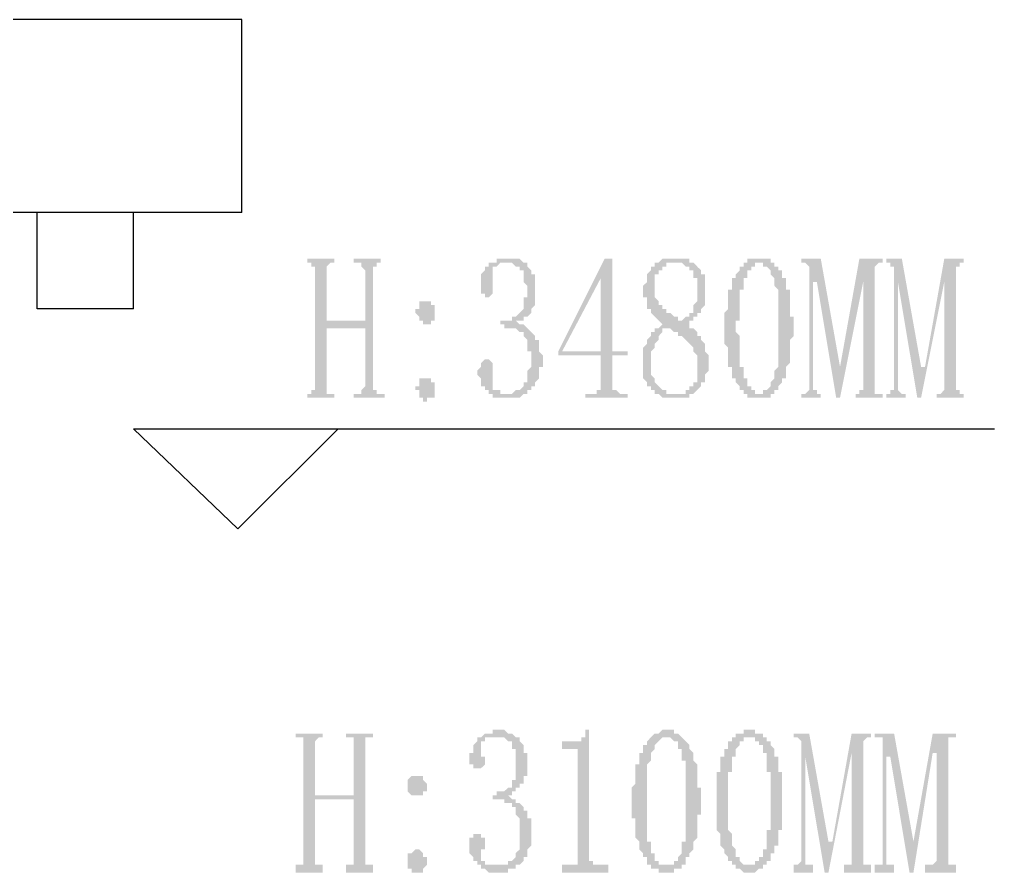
# Model space of a CAD drawing. Header units: inches. Extents: x 11 to 286, y 6 to 196.
# Drawn here: x 120.47 to 131.16, y 115.33 to 124.69 of the extents above; entities that cross this region are included whole.
import ezdxf

# ---------------------------------------------------------------- set-up
doc = ezdxf.new("R2010")
doc.units = ezdxf.units.IN
doc.header["$MEASUREMENT"] = 0
doc.layers.add('PDF_几何图形', color=7, linetype='Continuous')
doc.layers.add('PDF_实体填充', color=7, linetype='Continuous', true_color=0xffffff)

msp = doc.modelspace()

# ---------------------------------------------------------------- hatches: boundary and pattern name
at = {"layer": 'PDF_实体填充', "transparency": 33554559}
for points in [[(124.347, 120.664), (124.347, 120.622), (124.389, 120.622), (124.389, 120.579), (124.432, 120.579), (124.474, 120.579), (124.474, 120.537), (124.135, 120.537), (124.135, 120.579), (124.178, 120.579), (124.22, 120.579), (124.22, 120.622), (124.262, 120.664), (124.262, 121.299), (123.839, 121.299), (123.839, 120.664), (123.839, 120.622), (123.839, 120.579), (123.881, 120.579), (123.924, 120.579), (123.924, 120.537), (123.627, 120.537), (123.627, 120.579), (123.67, 120.579), (123.67, 120.622), (123.712, 120.622), (123.712, 120.664), (123.712, 121.934), (123.712, 121.976), (123.67, 121.976), (123.67, 122.019), (123.627, 122.019), (123.627, 122.061), (123.924, 122.061), (123.924, 122.019), (123.881, 122.019), (123.839, 121.976), (123.839, 121.934), (123.839, 121.384), (124.262, 121.384), (124.262, 121.934), (124.22, 121.976), (124.22, 122.019), (124.178, 122.019), (124.135, 122.019), (124.135, 122.061), (124.432, 122.061), (124.432, 122.019), (124.389, 122.019), (124.389, 121.976), (124.347, 121.976), (124.347, 121.934)], [(126.21, 120.96), (126.21, 120.918), (126.21, 120.876), (126.167, 120.876), (126.167, 120.833), (126.167, 120.791), (126.167, 120.749), (126.125, 120.706), (126.125, 120.664), (126.083, 120.664), (126.083, 120.622), (126.04, 120.622), (126.04, 120.579), (125.998, 120.579), (125.956, 120.537), (125.913, 120.537), (125.871, 120.537), (125.829, 120.537), (125.786, 120.537), (125.744, 120.537), (125.702, 120.537), (125.659, 120.537), (125.659, 120.579), (125.617, 120.579), (125.617, 120.622), (125.575, 120.622), (125.575, 120.664), (125.532, 120.664), (125.532, 120.706), (125.532, 120.749), (125.49, 120.791), (125.49, 120.833), (125.532, 120.876), (125.532, 120.918), (125.575, 120.96), (125.617, 120.96), (125.659, 120.918), (125.659, 120.876), (125.659, 120.833), (125.659, 120.791), (125.659, 120.749), (125.659, 120.706), (125.659, 120.664), (125.659, 120.622), (125.702, 120.622), (125.744, 120.622), (125.744, 120.579), (125.786, 120.579), (125.829, 120.579), (125.871, 120.579), (125.913, 120.622), (125.956, 120.622), (125.998, 120.664), (125.998, 120.706), (126.04, 120.706), (126.04, 120.749), (126.04, 120.791), (126.04, 120.833), (126.083, 120.876), (126.083, 120.918), (126.083, 120.96), (126.083, 121.003), (126.083, 121.045), (126.04, 121.045), (126.04, 121.087), (126.04, 121.13), (126.04, 121.172), (125.998, 121.214), (125.998, 121.257), (125.956, 121.257), (125.913, 121.299), (125.871, 121.299), (125.829, 121.299), (125.786, 121.299), (125.786, 121.341), (125.744, 121.341), (125.744, 121.384), (125.786, 121.384), (125.829, 121.384), (125.871, 121.384), (125.871, 121.426), (125.913, 121.426), (125.956, 121.468), (125.998, 121.511), (125.998, 121.553), (125.998, 121.595), (125.998, 121.638), (126.04, 121.638), (126.04, 121.68), (126.04, 121.722), (126.04, 121.765), (125.998, 121.807), (125.998, 121.849), (125.998, 121.892), (125.998, 121.934), (125.956, 121.934), (125.956, 121.976), (125.913, 121.976), (125.871, 122.019), (125.829, 122.019), (125.786, 122.019), (125.744, 122.019), (125.702, 121.976), (125.659, 121.976), (125.659, 121.934), (125.659, 121.892), (125.659, 121.849), (125.659, 121.807), (125.659, 121.765), (125.659, 121.722), (125.659, 121.68), (125.617, 121.638), (125.575, 121.638), (125.575, 121.68), (125.532, 121.68), (125.532, 121.722), (125.532, 121.765), (125.532, 121.807), (125.532, 121.849), (125.532, 121.892), (125.575, 121.934), (125.575, 121.976), (125.617, 121.976), (125.617, 122.019), (125.659, 122.019), (125.702, 122.019), (125.702, 122.061), (125.744, 122.061), (125.786, 122.061), (125.829, 122.061), (125.871, 122.061), (125.913, 122.061), (125.956, 122.061), (125.998, 122.019), (126.04, 122.019), (126.04, 121.976), (126.083, 121.934), (126.083, 121.892), (126.125, 121.892), (126.125, 121.849), (126.125, 121.807), (126.125, 121.765), (126.125, 121.722), (126.125, 121.68), (126.125, 121.638), (126.125, 121.595), (126.125, 121.553), (126.083, 121.511), (126.083, 121.468), (126.04, 121.426), (125.998, 121.426), (125.998, 121.384), (125.956, 121.384), (125.913, 121.384), (125.956, 121.341), (125.998, 121.341), (126.04, 121.299), (126.083, 121.257), (126.125, 121.214), (126.125, 121.172), (126.167, 121.172), (126.167, 121.13), (126.167, 121.087), (126.167, 121.045), (126.21, 121.003)], [(129.85, 120.664), (129.85, 120.622), (129.85, 120.579), (129.893, 120.579), (129.935, 120.579), (129.935, 120.537), (129.639, 120.537), (129.639, 120.579), (129.681, 120.579), (129.681, 120.622), (129.723, 120.622), (129.723, 120.664), (129.723, 121.807), (129.469, 120.537), (129.427, 120.537), (129.215, 121.807), (129.173, 121.807), (129.173, 120.664), (129.173, 120.622), (129.215, 120.622), (129.215, 120.579), (129.258, 120.579), (129.258, 120.537), (129.046, 120.537), (129.046, 120.579), (129.088, 120.579), (129.131, 120.622), (129.131, 120.664), (129.131, 121.934), (129.131, 121.976), (129.088, 122.019), (129.046, 122.019), (129.046, 122.061), (129.258, 122.061), (129.469, 120.876), (129.681, 122.061), (129.935, 122.061), (129.935, 122.019), (129.893, 122.019), (129.85, 121.976), (129.85, 121.934)], [(130.739, 120.664), (130.739, 120.622), (130.782, 120.622), (130.782, 120.579), (130.824, 120.579), (130.824, 120.537), (130.528, 120.537), (130.528, 120.579), (130.57, 120.579), (130.612, 120.622), (130.612, 120.664), (130.612, 121.807), (130.358, 120.537), (130.316, 120.537), (130.104, 121.807), (130.104, 120.664), (130.104, 120.622), (130.147, 120.579), (130.189, 120.579), (130.189, 120.537), (129.977, 120.537), (129.977, 120.579), (130.02, 120.579), (130.02, 120.622), (130.062, 120.622), (130.062, 120.664), (130.062, 121.934), (130.062, 121.976), (130.02, 121.976), (130.02, 122.019), (129.977, 122.019), (129.977, 122.061), (130.147, 122.061), (130.358, 120.876), (130.401, 120.876), (130.612, 122.061), (130.824, 122.061), (130.824, 122.019), (130.782, 122.019), (130.782, 121.976), (130.739, 121.976), (130.739, 121.934)], [(126.083, 115.753), (126.083, 115.711), (126.083, 115.669), (126.083, 115.626), (126.04, 115.584), (126.04, 115.542), (126.04, 115.499), (125.998, 115.499), (125.998, 115.457), (125.956, 115.415), (125.913, 115.415), (125.913, 115.372), (125.871, 115.372), (125.829, 115.372), (125.829, 115.33), (125.786, 115.33), (125.744, 115.33), (125.702, 115.33), (125.659, 115.33), (125.617, 115.33), (125.575, 115.372), (125.532, 115.372), (125.532, 115.415), (125.49, 115.415), (125.49, 115.457), (125.448, 115.457), (125.448, 115.499), (125.405, 115.542), (125.405, 115.584), (125.405, 115.626), (125.405, 115.669), (125.405, 115.711), (125.448, 115.711), (125.448, 115.753), (125.49, 115.753), (125.532, 115.753), (125.532, 115.711), (125.575, 115.711), (125.575, 115.669), (125.575, 115.626), (125.575, 115.584), (125.532, 115.584), (125.532, 115.542), (125.532, 115.499), (125.532, 115.457), (125.575, 115.457), (125.575, 115.415), (125.617, 115.415), (125.659, 115.415), (125.702, 115.415), (125.744, 115.415), (125.786, 115.415), (125.829, 115.415), (125.829, 115.457), (125.871, 115.457), (125.913, 115.499), (125.913, 115.542), (125.956, 115.584), (125.956, 115.626), (125.956, 115.669), (125.956, 115.711), (125.956, 115.753), (125.956, 115.796), (125.956, 115.838), (125.956, 115.88), (125.956, 115.923), (125.913, 115.965), (125.913, 116.007), (125.913, 116.05), (125.871, 116.05), (125.871, 116.092), (125.829, 116.092), (125.786, 116.092), (125.786, 116.134), (125.744, 116.134), (125.702, 116.134), (125.659, 116.134), (125.659, 116.177), (125.702, 116.177), (125.702, 116.219), (125.744, 116.219), (125.786, 116.219), (125.829, 116.261), (125.871, 116.261), (125.871, 116.304), (125.871, 116.346), (125.913, 116.346), (125.913, 116.388), (125.913, 116.431), (125.913, 116.473), (125.913, 116.515), (125.913, 116.558), (125.913, 116.6), (125.913, 116.642), (125.913, 116.685), (125.871, 116.685), (125.871, 116.727), (125.871, 116.769), (125.829, 116.769), (125.786, 116.812), (125.744, 116.812), (125.702, 116.812), (125.659, 116.812), (125.617, 116.812), (125.575, 116.812), (125.575, 116.769), (125.532, 116.769), (125.532, 116.727), (125.532, 116.685), (125.532, 116.642), (125.532, 116.6), (125.575, 116.6), (125.575, 116.558), (125.575, 116.515), (125.532, 116.473), (125.49, 116.473), (125.448, 116.473), (125.448, 116.515), (125.405, 116.515), (125.405, 116.558), (125.405, 116.6), (125.405, 116.642), (125.448, 116.642), (125.448, 116.685), (125.448, 116.727), (125.49, 116.769), (125.49, 116.812), (125.532, 116.812), (125.575, 116.854), (125.617, 116.854), (125.659, 116.854), (125.659, 116.896), (125.702, 116.896), (125.744, 116.896), (125.786, 116.896), (125.829, 116.854), (125.871, 116.854), (125.913, 116.812), (125.956, 116.812), (125.956, 116.769), (125.998, 116.727), (125.998, 116.685), (125.998, 116.642), (126.04, 116.642), (126.04, 116.6), (126.04, 116.558), (126.04, 116.515), (126.04, 116.473), (126.04, 116.431), (126.04, 116.388), (125.998, 116.388), (125.998, 116.346), (125.998, 116.304), (125.956, 116.304), (125.956, 116.261), (125.913, 116.261), (125.913, 116.219), (125.871, 116.219), (125.871, 116.177), (125.829, 116.177), (125.871, 116.134), (125.913, 116.134), (125.913, 116.092), (125.956, 116.092), (125.998, 116.05), (125.998, 116.007), (126.04, 116.007), (126.04, 115.965), (126.04, 115.923), (126.083, 115.923), (126.083, 115.88), (126.083, 115.838), (126.083, 115.796)], [(126.718, 116.896), (126.718, 115.542), (126.718, 115.499), (126.718, 115.457), (126.76, 115.457), (126.76, 115.415), (126.802, 115.415), (126.845, 115.415), (126.929, 115.415), (126.929, 115.33), (126.421, 115.33), (126.421, 115.415), (126.464, 115.415), (126.506, 115.415), (126.548, 115.415), (126.591, 115.415), (126.591, 115.457), (126.591, 115.499), (126.591, 115.542), (126.591, 116.6), (126.591, 116.642), (126.591, 116.685), (126.548, 116.685), (126.421, 116.685), (126.421, 116.769), (126.464, 116.769), (126.506, 116.769), (126.548, 116.769), (126.591, 116.769), (126.633, 116.769), (126.633, 116.812), (126.675, 116.812), (126.675, 116.854), (126.675, 116.896)], [(124.262, 115.457), (124.262, 115.415), (124.305, 115.415), (124.347, 115.415), (124.347, 115.33), (124.051, 115.33), (124.051, 115.415), (124.093, 115.415), (124.135, 115.415), (124.135, 115.457), (124.135, 116.134), (123.712, 116.134), (123.712, 115.457), (123.712, 115.415), (123.754, 115.415), (123.797, 115.415), (123.797, 115.33), (123.5, 115.33), (123.5, 115.415), (123.543, 115.415), (123.585, 115.415), (123.585, 115.457), (123.585, 116.727), (123.585, 116.769), (123.585, 116.812), (123.543, 116.812), (123.5, 116.812), (123.5, 116.854), (123.797, 116.854), (123.797, 116.812), (123.754, 116.812), (123.712, 116.769), (123.712, 116.727), (123.712, 116.177), (124.135, 116.177), (124.135, 116.727), (124.135, 116.769), (124.135, 116.812), (124.093, 116.812), (124.051, 116.812), (124.051, 116.854), (124.347, 116.854), (124.347, 116.812), (124.305, 116.812), (124.262, 116.812), (124.262, 116.769), (124.262, 116.727)], [(129.723, 115.457), (129.723, 115.415), (129.766, 115.415), (129.808, 115.415), (129.808, 115.33), (129.512, 115.33), (129.512, 115.415), (129.554, 115.415), (129.596, 115.415), (129.596, 115.457), (129.596, 116.642), (129.342, 115.33), (129.3, 115.33), (129.088, 116.6), (129.088, 115.457), (129.088, 115.415), (129.131, 115.415), (129.173, 115.415), (129.173, 115.33), (128.961, 115.33), (128.961, 115.415), (129.004, 115.415), (129.046, 115.457), (129.046, 116.727), (129.046, 116.769), (129.004, 116.812), (128.961, 116.812), (128.961, 116.854), (129.131, 116.854), (129.342, 115.669), (129.385, 115.669), (129.596, 116.854), (129.808, 116.854), (129.808, 116.812), (129.766, 116.812), (129.723, 116.769), (129.723, 116.727)], [(130.655, 115.457), (130.655, 115.415), (130.697, 115.415), (130.739, 115.415), (130.739, 115.33), (130.401, 115.33), (130.401, 115.415), (130.443, 115.415), (130.485, 115.415), (130.528, 115.457), (130.528, 116.642), (130.485, 116.642), (130.274, 115.33), (130.231, 115.33), (130.02, 116.6), (129.977, 116.6), (129.977, 115.457), (129.977, 115.415), (130.02, 115.415), (130.062, 115.415), (130.062, 115.33), (129.85, 115.33), (129.85, 115.415), (129.893, 115.415), (129.935, 115.415), (129.935, 115.457), (129.935, 116.727), (129.935, 116.769), (129.935, 116.812), (129.893, 116.812), (129.85, 116.812), (129.85, 116.854), (130.062, 116.854), (130.274, 115.669), (130.485, 116.854), (130.739, 116.854), (130.739, 116.812), (130.697, 116.812), (130.655, 116.812), (130.655, 116.769), (130.655, 116.727)]]:
    msp.add_hatch(color=7, dxfattribs=at).paths.add_polyline_path(points, flags=0)
h = msp.add_hatch(color=7, dxfattribs=at)
h.paths.add_polyline_path([(126.972, 120.706), (126.972, 120.664), (126.972, 120.664), (126.972, 120.622), (126.972, 120.622), (126.972, 120.622), (127.014, 120.622), (127.014, 120.622), (127.056, 120.579), (127.056, 120.579), (127.056, 120.579), (127.141, 120.579), (127.141, 120.537), (126.675, 120.537), (126.675, 120.579), (126.76, 120.579), (126.76, 120.579), (126.802, 120.579), (126.802, 120.622), (126.802, 120.622), (126.845, 120.622), (126.845, 120.622), (126.845, 120.664), (126.845, 120.664), (126.845, 120.706), (126.845, 120.706), (126.845, 121.003), (126.379, 121.003), (126.379, 121.045), (126.887, 122.061), (126.972, 122.061), (126.972, 121.045), (127.141, 121.045), (127.141, 121.003), (126.972, 121.003), (126.972, 120.706)], flags=0)
h.paths.add_polyline_path([(126.845, 121.849), (126.421, 121.045), (126.845, 121.045), (126.845, 121.849), (126.845, 121.849), (126.845, 121.849)], flags=0)
h = msp.add_hatch(color=7, dxfattribs=at)
h.paths.add_polyline_path([(127.395, 120.918), (127.395, 120.876), (127.395, 120.876), (127.395, 120.833), (127.395, 120.833), (127.395, 120.791), (127.395, 120.791), (127.437, 120.749), (127.437, 120.749), (127.437, 120.706), (127.437, 120.706), (127.48, 120.664), (127.48, 120.664), (127.48, 120.664), (127.48, 120.664), (127.522, 120.622), (127.522, 120.622), (127.564, 120.622), (127.564, 120.622), (127.564, 120.579), (127.607, 120.579), (127.607, 120.579), (127.649, 120.579), (127.649, 120.579), (127.649, 120.579), (127.691, 120.579), (127.691, 120.579), (127.734, 120.579), (127.734, 120.579), (127.776, 120.579), (127.776, 120.622), (127.776, 120.622), (127.818, 120.622), (127.818, 120.622), (127.818, 120.664), (127.861, 120.664), (127.861, 120.664), (127.861, 120.664), (127.861, 120.706), (127.861, 120.706), (127.903, 120.706), (127.903, 120.749), (127.903, 120.749), (127.903, 120.791), (127.903, 120.791), (127.903, 120.833), (127.903, 120.876), (127.903, 120.876), (127.903, 120.876), (127.903, 120.918), (127.903, 120.918), (127.903, 120.96), (127.903, 120.96), (127.903, 121.003), (127.903, 121.003), (127.861, 121.045), (127.861, 121.045), (127.861, 121.087), (127.861, 121.087), (127.818, 121.13), (127.818, 121.13), (127.818, 121.13), (127.818, 121.13), (127.776, 121.172), (127.776, 121.172), (127.776, 121.172), (127.776, 121.172), (127.734, 121.214), (127.734, 121.214), (127.691, 121.214), (127.691, 121.257), (127.691, 121.257), (127.649, 121.257), (127.649, 121.257), (127.607, 121.299), (127.607, 121.299), (127.564, 121.299), (127.564, 121.299), (127.564, 121.299), (127.522, 121.299), (127.522, 121.257), (127.522, 121.257), (127.522, 121.257), (127.48, 121.214), (127.48, 121.214), (127.48, 121.172), (127.48, 121.172), (127.437, 121.13), (127.437, 121.13), (127.437, 121.13), (127.437, 121.087), (127.437, 121.087), (127.395, 121.045), (127.395, 121.045), (127.395, 121.003), (127.395, 121.003), (127.395, 120.96), (127.395, 120.96), (127.395, 120.918), (127.395, 120.918), (127.395, 120.918)], flags=0)
h.paths.add_polyline_path([(128.03, 120.918), (128.03, 120.918), (128.03, 120.876), (128.03, 120.833), (128.03, 120.833), (127.988, 120.791), (127.988, 120.791), (127.988, 120.791), (127.988, 120.749), (127.988, 120.749), (127.988, 120.706), (127.945, 120.706), (127.945, 120.664), (127.945, 120.664), (127.945, 120.664), (127.903, 120.622), (127.903, 120.622), (127.903, 120.622), (127.861, 120.579), (127.861, 120.579), (127.861, 120.579), (127.818, 120.579), (127.818, 120.579), (127.818, 120.537), (127.776, 120.537), (127.776, 120.537), (127.734, 120.537), (127.734, 120.537), (127.734, 120.537), (127.691, 120.537), (127.691, 120.537), (127.649, 120.537), (127.649, 120.537), (127.649, 120.537), (127.607, 120.537), (127.607, 120.537), (127.564, 120.537), (127.564, 120.537), (127.564, 120.537), (127.522, 120.537), (127.522, 120.537), (127.48, 120.579), (127.48, 120.579), (127.48, 120.579), (127.437, 120.579), (127.437, 120.622), (127.437, 120.622), (127.395, 120.622), (127.395, 120.622), (127.395, 120.664), (127.353, 120.664), (127.353, 120.706), (127.353, 120.706), (127.353, 120.706), (127.31, 120.749), (127.31, 120.749), (127.31, 120.791), (127.31, 120.791), (127.31, 120.833), (127.31, 120.833), (127.31, 120.876), (127.31, 120.876), (127.31, 120.918), (127.31, 120.918), (127.31, 120.96), (127.31, 120.96), (127.31, 121.003), (127.31, 121.003), (127.31, 121.045), (127.31, 121.045), (127.31, 121.087), (127.31, 121.087), (127.353, 121.13), (127.353, 121.13), (127.353, 121.172), (127.353, 121.172), (127.353, 121.172), (127.395, 121.214), (127.395, 121.214), (127.395, 121.214), (127.395, 121.257), (127.437, 121.257), (127.437, 121.257), (127.437, 121.299), (127.48, 121.299), (127.48, 121.299), (127.522, 121.341), (127.522, 121.341), (127.522, 121.341), (127.522, 121.341), (127.48, 121.384), (127.48, 121.384), (127.48, 121.384), (127.437, 121.426), (127.437, 121.426), (127.437, 121.426), (127.395, 121.468), (127.395, 121.468), (127.395, 121.511), (127.395, 121.511), (127.395, 121.511), (127.353, 121.511), (127.353, 121.553), (127.353, 121.553), (127.353, 121.595), (127.353, 121.595), (127.353, 121.638), (127.31, 121.638), (127.31, 121.68), (127.31, 121.68), (127.31, 121.722), (127.31, 121.722), (127.31, 121.765), (127.31, 121.765), (127.353, 121.807), (127.353, 121.807), (127.353, 121.849), (127.353, 121.849), (127.353, 121.892), (127.353, 121.892), (127.395, 121.934), (127.395, 121.934), (127.395, 121.934), (127.395, 121.976), (127.437, 121.976), (127.437, 121.976), (127.437, 121.976), (127.437, 122.019), (127.48, 122.019), (127.48, 122.019), (127.48, 122.019), (127.522, 122.061), (127.522, 122.061), (127.564, 122.061), (127.564, 122.061), (127.564, 122.061), (127.607, 122.061), (127.607, 122.061), (127.649, 122.061), (127.649, 122.061), (127.691, 122.061), (127.691, 122.061), (127.691, 122.061), (127.734, 122.061), (127.734, 122.061), (127.776, 122.061), (127.776, 122.061), (127.818, 122.061), (127.818, 122.061), (127.818, 122.019), (127.861, 122.019), (127.861, 122.019), (127.861, 122.019), (127.903, 121.976), (127.903, 121.976), (127.903, 121.976), (127.945, 121.934), (127.945, 121.934), (127.945, 121.934), (127.945, 121.892), (127.988, 121.892), (127.988, 121.849), (127.988, 121.849), (127.988, 121.807), (127.988, 121.807), (127.988, 121.765), (127.988, 121.765), (127.988, 121.722), (127.988, 121.722), (127.988, 121.722), (127.988, 121.68), (127.988, 121.68), (127.988, 121.638), (127.988, 121.638), (127.988, 121.595), (127.988, 121.595), (127.988, 121.553), (127.988, 121.553), (127.945, 121.511), (127.945, 121.511), (127.945, 121.511), (127.945, 121.468), (127.945, 121.468), (127.903, 121.468), (127.903, 121.426), (127.903, 121.426), (127.861, 121.426), (127.861, 121.384), (127.861, 121.384), (127.818, 121.384), (127.818, 121.341), (127.776, 121.341), (127.776, 121.341), (127.818, 121.341), (127.818, 121.341), (127.818, 121.299), (127.861, 121.299), (127.861, 121.299), (127.903, 121.257), (127.903, 121.257), (127.903, 121.214), (127.903, 121.214), (127.945, 121.214), (127.945, 121.172), (127.945, 121.172), (127.945, 121.172), (127.945, 121.172), (127.988, 121.13), (127.988, 121.13), (127.988, 121.087), (127.988, 121.087), (127.988, 121.045), (127.988, 121.045), (128.03, 121.003), (128.03, 121.003), (128.03, 120.96), (128.03, 120.96), (128.03, 120.918), (128.03, 120.918)], flags=0)
h.paths.add_polyline_path([(127.903, 121.722), (127.903, 121.722), (127.903, 121.765), (127.903, 121.765), (127.903, 121.807), (127.903, 121.807), (127.903, 121.849), (127.861, 121.849), (127.861, 121.892), (127.861, 121.892), (127.861, 121.934), (127.861, 121.934), (127.818, 121.934), (127.818, 121.934), (127.818, 121.976), (127.818, 121.976), (127.776, 121.976), (127.776, 121.976), (127.734, 122.019), (127.734, 122.019), (127.734, 122.019), (127.691, 122.019), (127.691, 122.019), (127.691, 122.019), (127.649, 122.019), (127.649, 122.019), (127.607, 122.019), (127.607, 122.019), (127.564, 122.019), (127.564, 121.976), (127.522, 121.976), (127.522, 121.976), (127.522, 121.976), (127.522, 121.934), (127.48, 121.934), (127.48, 121.934), (127.48, 121.892), (127.437, 121.892), (127.437, 121.849), (127.437, 121.849), (127.437, 121.807), (127.437, 121.807), (127.437, 121.765), (127.437, 121.765), (127.437, 121.722), (127.437, 121.722), (127.437, 121.722), (127.437, 121.68), (127.437, 121.68), (127.437, 121.68), (127.437, 121.638), (127.437, 121.638), (127.48, 121.595), (127.48, 121.595), (127.48, 121.553), (127.522, 121.553), (127.522, 121.553), (127.522, 121.553), (127.522, 121.511), (127.564, 121.511), (127.564, 121.511), (127.564, 121.468), (127.564, 121.468), (127.607, 121.468), (127.607, 121.468), (127.649, 121.426), (127.649, 121.426), (127.649, 121.426), (127.691, 121.426), (127.691, 121.384), (127.734, 121.384), (127.734, 121.384), (127.734, 121.384), (127.776, 121.426), (127.776, 121.426), (127.818, 121.426), (127.818, 121.468), (127.818, 121.468), (127.861, 121.468), (127.861, 121.511), (127.861, 121.511), (127.861, 121.511), (127.861, 121.553), (127.861, 121.553), (127.903, 121.595), (127.903, 121.595), (127.903, 121.638), (127.903, 121.638), (127.903, 121.68), (127.903, 121.68), (127.903, 121.722), (127.903, 121.722), (127.903, 121.722)], flags=0)
h = msp.add_hatch(color=7, dxfattribs=at)
h.paths.add_polyline_path([(128.58, 122.019), (128.58, 122.019), (128.538, 122.019), (128.538, 121.976), (128.538, 121.976), (128.496, 121.976), (128.496, 121.976), (128.496, 121.976), (128.496, 121.934), (128.453, 121.934), (128.453, 121.892), (128.453, 121.892), (128.453, 121.849), (128.411, 121.849), (128.411, 121.807), (128.411, 121.807), (128.411, 121.765), (128.411, 121.765), (128.411, 121.765), (128.411, 121.722), (128.369, 121.722), (128.369, 121.68), (128.369, 121.68), (128.369, 121.638), (128.369, 121.638), (128.369, 121.595), (128.369, 121.595), (128.369, 121.553), (128.369, 121.553), (128.369, 121.511), (128.369, 121.511), (128.369, 121.468), (128.369, 121.426), (128.369, 121.426), (128.369, 121.384), (128.326, 121.384), (128.326, 121.341), (128.326, 121.299), (128.326, 121.299), (128.326, 121.257), (128.326, 121.257), (128.369, 121.214), (128.369, 121.214), (128.369, 121.172), (128.369, 121.13), (128.369, 121.13), (128.369, 121.087), (128.369, 121.087), (128.369, 121.045), (128.369, 121.003), (128.369, 121.003), (128.369, 120.96), (128.369, 120.96), (128.369, 120.918), (128.369, 120.918), (128.369, 120.876), (128.369, 120.876), (128.411, 120.876), (128.411, 120.833), (128.411, 120.833), (128.411, 120.791), (128.411, 120.791), (128.411, 120.791), (128.411, 120.749), (128.453, 120.749), (128.453, 120.706), (128.453, 120.706), (128.453, 120.664), (128.496, 120.664), (128.496, 120.622), (128.496, 120.622), (128.538, 120.622), (128.538, 120.622), (128.538, 120.579), (128.538, 120.579), (128.58, 120.579), (128.58, 120.579), (128.58, 120.579), (128.623, 120.579), (128.623, 120.622), (128.623, 120.622), (128.665, 120.622), (128.665, 120.622), (128.665, 120.622), (128.707, 120.664), (128.707, 120.664), (128.707, 120.706), (128.707, 120.706), (128.75, 120.749), (128.75, 120.749), (128.75, 120.791), (128.75, 120.791), (128.75, 120.833), (128.75, 120.833), (128.75, 120.833), (128.792, 120.876), (128.792, 120.876), (128.792, 120.918), (128.792, 120.918), (128.792, 120.96), (128.792, 120.96), (128.792, 121.003), (128.792, 121.003), (128.792, 121.045), (128.792, 121.045), (128.792, 121.087), (128.792, 121.087), (128.792, 121.13), (128.792, 121.172), (128.792, 121.172), (128.792, 121.214), (128.792, 121.257), (128.792, 121.257), (128.792, 121.299), (128.792, 121.299), (128.792, 121.341), (128.792, 121.341), (128.792, 121.384), (128.792, 121.426), (128.792, 121.426), (128.792, 121.468), (128.792, 121.468), (128.792, 121.511), (128.792, 121.553), (128.792, 121.553), (128.792, 121.595), (128.792, 121.595), (128.792, 121.638), (128.792, 121.638), (128.792, 121.68), (128.792, 121.68), (128.792, 121.722), (128.792, 121.722), (128.75, 121.765), (128.75, 121.765), (128.75, 121.765), (128.75, 121.807), (128.75, 121.807), (128.75, 121.807), (128.75, 121.849), (128.75, 121.849), (128.707, 121.892), (128.707, 121.892), (128.707, 121.934), (128.707, 121.934), (128.665, 121.976), (128.665, 121.976), (128.665, 121.976), (128.623, 121.976), (128.623, 121.976), (128.623, 122.019), (128.58, 122.019), (128.58, 122.019), (128.58, 122.019), (128.58, 122.019)], flags=0)
h.paths.add_polyline_path([(128.58, 120.537), (128.58, 120.537), (128.538, 120.537), (128.538, 120.537), (128.496, 120.537), (128.496, 120.537), (128.496, 120.537), (128.453, 120.537), (128.453, 120.579), (128.453, 120.579), (128.411, 120.579), (128.411, 120.579), (128.411, 120.622), (128.369, 120.622), (128.369, 120.622), (128.369, 120.664), (128.369, 120.664), (128.326, 120.706), (128.326, 120.706), (128.326, 120.706), (128.326, 120.749), (128.284, 120.749), (128.284, 120.791), (128.284, 120.791), (128.284, 120.791), (128.284, 120.833), (128.284, 120.833), (128.284, 120.876), (128.242, 120.876), (128.242, 120.918), (128.242, 120.918), (128.242, 120.96), (128.242, 120.96), (128.242, 121.003), (128.242, 121.003), (128.242, 121.045), (128.242, 121.045), (128.242, 121.087), (128.242, 121.087), (128.199, 121.13), (128.199, 121.172), (128.199, 121.172), (128.199, 121.214), (128.199, 121.214), (128.199, 121.257), (128.199, 121.299), (128.199, 121.299), (128.199, 121.341), (128.199, 121.341), (128.199, 121.384), (128.199, 121.426), (128.199, 121.426), (128.199, 121.468), (128.199, 121.468), (128.242, 121.511), (128.242, 121.511), (128.242, 121.553), (128.242, 121.595), (128.242, 121.595), (128.242, 121.638), (128.242, 121.638), (128.242, 121.68), (128.242, 121.68), (128.242, 121.722), (128.284, 121.722), (128.284, 121.722), (128.284, 121.765), (128.284, 121.765), (128.284, 121.807), (128.284, 121.807), (128.284, 121.849), (128.326, 121.849), (128.326, 121.849), (128.326, 121.892), (128.326, 121.892), (128.369, 121.934), (128.369, 121.934), (128.369, 121.976), (128.369, 121.976), (128.411, 121.976), (128.411, 122.019), (128.411, 122.019), (128.453, 122.019), (128.453, 122.019), (128.453, 122.061), (128.496, 122.061), (128.496, 122.061), (128.496, 122.061), (128.538, 122.061), (128.538, 122.061), (128.58, 122.061), (128.58, 122.061), (128.58, 122.061), (128.623, 122.061), (128.623, 122.061), (128.665, 122.061), (128.665, 122.061), (128.665, 122.061), (128.707, 122.061), (128.707, 122.019), (128.707, 122.019), (128.75, 122.019), (128.75, 122.019), (128.75, 121.976), (128.792, 121.976), (128.792, 121.976), (128.792, 121.934), (128.834, 121.934), (128.834, 121.892), (128.834, 121.892), (128.834, 121.892), (128.834, 121.849), (128.877, 121.849), (128.877, 121.807), (128.877, 121.807), (128.877, 121.807), (128.877, 121.765), (128.877, 121.765), (128.877, 121.722), (128.919, 121.722), (128.919, 121.68), (128.919, 121.68), (128.919, 121.638), (128.919, 121.638), (128.919, 121.595), (128.919, 121.595), (128.919, 121.553), (128.919, 121.553), (128.919, 121.511), (128.919, 121.511), (128.919, 121.468), (128.919, 121.426), (128.961, 121.426), (128.961, 121.384), (128.961, 121.341), (128.961, 121.341), (128.961, 121.299), (128.961, 121.299), (128.961, 121.257), (128.961, 121.257), (128.961, 121.214), (128.961, 121.214), (128.919, 121.172), (128.919, 121.13), (128.919, 121.13), (128.919, 121.087), (128.919, 121.087), (128.919, 121.045), (128.919, 121.045), (128.919, 121.003), (128.919, 120.96), (128.919, 120.96), (128.919, 120.918), (128.919, 120.918), (128.919, 120.918), (128.877, 120.876), (128.877, 120.876), (128.877, 120.833), (128.877, 120.833), (128.877, 120.791), (128.877, 120.791), (128.877, 120.749), (128.834, 120.749), (128.834, 120.749), (128.834, 120.749), (128.834, 120.706), (128.834, 120.706), (128.792, 120.664), (128.792, 120.664), (128.792, 120.622), (128.75, 120.622), (128.75, 120.622), (128.75, 120.579), (128.75, 120.579), (128.707, 120.579), (128.707, 120.579), (128.707, 120.537), (128.665, 120.537), (128.665, 120.537), (128.623, 120.537), (128.623, 120.537), (128.623, 120.537), (128.58, 120.537), (128.58, 120.537), (128.58, 120.537), (128.58, 120.537)], flags=0)
h = msp.add_hatch(color=7, dxfattribs=at)
h.paths.add_polyline_path([(125.024, 121.468), (125.024, 121.468), (125.024, 121.426), (125.024, 121.426), (125.024, 121.384), (124.982, 121.384), (124.982, 121.384), (124.982, 121.341), (124.94, 121.341), (124.94, 121.341), (124.94, 121.341), (124.897, 121.341), (124.897, 121.341), (124.897, 121.384), (124.855, 121.384), (124.855, 121.384), (124.855, 121.384), (124.855, 121.426), (124.855, 121.426), (124.813, 121.468), (124.813, 121.468), (124.813, 121.511), (124.855, 121.511), (124.855, 121.553), (124.855, 121.553), (124.855, 121.553), (124.855, 121.595), (124.897, 121.595), (124.897, 121.595), (124.94, 121.595), (124.94, 121.595), (124.94, 121.595), (124.982, 121.595), (124.982, 121.595), (124.982, 121.553), (124.982, 121.553), (125.024, 121.553), (125.024, 121.511), (125.024, 121.511), (125.024, 121.468), (125.024, 121.468), (125.024, 121.468)], flags=0)
h.paths.add_polyline_path([(125.024, 120.622), (125.024, 120.622), (125.024, 120.579), (125.024, 120.579), (125.024, 120.537), (124.982, 120.537), (124.982, 120.537), (124.982, 120.537), (124.94, 120.537), (124.94, 120.495), (124.94, 120.495), (124.897, 120.495), (124.897, 120.537), (124.897, 120.537), (124.855, 120.537), (124.855, 120.537), (124.855, 120.579), (124.855, 120.579), (124.855, 120.622), (124.813, 120.622), (124.813, 120.622), (124.813, 120.664), (124.855, 120.664), (124.855, 120.706), (124.855, 120.706), (124.855, 120.706), (124.855, 120.749), (124.897, 120.749), (124.897, 120.749), (124.94, 120.749), (124.94, 120.749), (124.94, 120.749), (124.982, 120.749), (124.982, 120.749), (124.982, 120.749), (124.982, 120.706), (125.024, 120.706), (125.024, 120.706), (125.024, 120.664), (125.024, 120.664), (125.024, 120.622), (125.024, 120.622), (125.024, 120.622)], flags=0)
h = msp.add_hatch(color=7, dxfattribs=at)
h.paths.add_polyline_path([(127.564, 116.812), (127.564, 116.812), (127.522, 116.812), (127.522, 116.812), (127.522, 116.812), (127.48, 116.769), (127.48, 116.769), (127.48, 116.769), (127.48, 116.769), (127.437, 116.727), (127.437, 116.727), (127.437, 116.685), (127.437, 116.685), (127.395, 116.642), (127.395, 116.642), (127.395, 116.6), (127.395, 116.6), (127.395, 116.558), (127.395, 116.558), (127.395, 116.558), (127.353, 116.515), (127.353, 116.515), (127.353, 116.473), (127.353, 116.473), (127.353, 116.431), (127.353, 116.431), (127.353, 116.388), (127.353, 116.388), (127.353, 116.346), (127.353, 116.304), (127.353, 116.304), (127.353, 116.261), (127.353, 116.261), (127.353, 116.219), (127.353, 116.219), (127.353, 116.177), (127.353, 116.134), (127.353, 116.134), (127.353, 116.092), (127.353, 116.092), (127.353, 116.05), (127.353, 116.05), (127.353, 116.007), (127.353, 115.965), (127.353, 115.965), (127.353, 115.923), (127.353, 115.923), (127.353, 115.88), (127.353, 115.838), (127.353, 115.838), (127.353, 115.796), (127.353, 115.796), (127.353, 115.753), (127.353, 115.753), (127.353, 115.711), (127.353, 115.711), (127.353, 115.669), (127.395, 115.669), (127.395, 115.669), (127.395, 115.626), (127.395, 115.626), (127.395, 115.584), (127.395, 115.584), (127.395, 115.542), (127.437, 115.542), (127.437, 115.499), (127.437, 115.499), (127.437, 115.457), (127.48, 115.457), (127.48, 115.457), (127.48, 115.415), (127.522, 115.415), (127.522, 115.415), (127.522, 115.415), (127.564, 115.415), (127.564, 115.415), (127.564, 115.415), (127.564, 115.415), (127.607, 115.415), (127.607, 115.415), (127.607, 115.415), (127.649, 115.415), (127.649, 115.457), (127.649, 115.457), (127.691, 115.457), (127.691, 115.499), (127.691, 115.499), (127.691, 115.499), (127.734, 115.542), (127.734, 115.584), (127.734, 115.584), (127.734, 115.584), (127.734, 115.626), (127.734, 115.626), (127.734, 115.669), (127.776, 115.669), (127.776, 115.711), (127.776, 115.711), (127.776, 115.753), (127.776, 115.753), (127.776, 115.796), (127.776, 115.796), (127.776, 115.838), (127.776, 115.838), (127.776, 115.88), (127.776, 115.88), (127.776, 115.923), (127.776, 115.923), (127.776, 115.965), (127.776, 116.007), (127.776, 116.007), (127.776, 116.05), (127.776, 116.092), (127.776, 116.092), (127.776, 116.092), (127.776, 116.134), (127.776, 116.177), (127.776, 116.177), (127.776, 116.219), (127.776, 116.261), (127.776, 116.261), (127.776, 116.304), (127.776, 116.304), (127.776, 116.346), (127.776, 116.346), (127.776, 116.388), (127.776, 116.431), (127.776, 116.431), (127.776, 116.473), (127.776, 116.473), (127.776, 116.515), (127.776, 116.515), (127.776, 116.558), (127.734, 116.558), (127.734, 116.558), (127.734, 116.6), (127.734, 116.6), (127.734, 116.642), (127.734, 116.642), (127.734, 116.642), (127.734, 116.685), (127.691, 116.685), (127.691, 116.727), (127.691, 116.727), (127.691, 116.769), (127.649, 116.769), (127.649, 116.769), (127.649, 116.769), (127.607, 116.812), (127.607, 116.812), (127.607, 116.812), (127.564, 116.812), (127.564, 116.812), (127.564, 116.812), (127.564, 116.812)], flags=0)
h.paths.add_polyline_path([(127.564, 115.33), (127.564, 115.33), (127.522, 115.33), (127.522, 115.33), (127.48, 115.33), (127.48, 115.33), (127.48, 115.372), (127.437, 115.372), (127.437, 115.372), (127.437, 115.372), (127.395, 115.372), (127.395, 115.415), (127.395, 115.415), (127.353, 115.415), (127.353, 115.457), (127.353, 115.457), (127.353, 115.499), (127.31, 115.499), (127.31, 115.542), (127.31, 115.542), (127.31, 115.542), (127.268, 115.584), (127.268, 115.584), (127.268, 115.584), (127.268, 115.626), (127.268, 115.626), (127.268, 115.669), (127.268, 115.669), (127.226, 115.711), (127.226, 115.711), (127.226, 115.753), (127.226, 115.753), (127.226, 115.796), (127.226, 115.796), (127.226, 115.838), (127.226, 115.838), (127.226, 115.88), (127.226, 115.88), (127.226, 115.923), (127.183, 115.923), (127.183, 115.965), (127.183, 116.007), (127.183, 116.007), (127.183, 116.05), (127.183, 116.05), (127.183, 116.092), (127.183, 116.092), (127.183, 116.134), (127.183, 116.177), (127.183, 116.177), (127.183, 116.219), (127.183, 116.261), (127.183, 116.261), (127.226, 116.304), (127.226, 116.304), (127.226, 116.346), (127.226, 116.346), (127.226, 116.388), (127.226, 116.388), (127.226, 116.431), (127.226, 116.431), (127.226, 116.473), (127.226, 116.473), (127.226, 116.515), (127.268, 116.515), (127.268, 116.558), (127.268, 116.558), (127.268, 116.6), (127.268, 116.6), (127.268, 116.642), (127.268, 116.642), (127.31, 116.642), (127.31, 116.685), (127.31, 116.685), (127.31, 116.727), (127.353, 116.727), (127.353, 116.769), (127.353, 116.769), (127.353, 116.769), (127.395, 116.812), (127.395, 116.812), (127.395, 116.812), (127.437, 116.854), (127.437, 116.854), (127.437, 116.854), (127.48, 116.854), (127.48, 116.854), (127.522, 116.896), (127.522, 116.896), (127.522, 116.896), (127.564, 116.896), (127.564, 116.896), (127.564, 116.896), (127.607, 116.896), (127.607, 116.896), (127.649, 116.896), (127.649, 116.854), (127.649, 116.854), (127.691, 116.854), (127.691, 116.854), (127.691, 116.854), (127.734, 116.812), (127.734, 116.812), (127.734, 116.812), (127.776, 116.769), (127.776, 116.769), (127.776, 116.769), (127.818, 116.727), (127.818, 116.727), (127.818, 116.685), (127.818, 116.685), (127.818, 116.685), (127.861, 116.642), (127.861, 116.642), (127.861, 116.6), (127.861, 116.6), (127.861, 116.558), (127.861, 116.558), (127.861, 116.558), (127.903, 116.515), (127.903, 116.515), (127.903, 116.473), (127.903, 116.473), (127.903, 116.431), (127.903, 116.431), (127.903, 116.388), (127.903, 116.388), (127.903, 116.346), (127.903, 116.304), (127.903, 116.304), (127.903, 116.261), (127.945, 116.261), (127.945, 116.219), (127.945, 116.177), (127.945, 116.177), (127.945, 116.134), (127.945, 116.134), (127.945, 116.092), (127.945, 116.092), (127.945, 116.05), (127.945, 116.05), (127.945, 116.007), (127.945, 115.965), (127.903, 115.965), (127.903, 115.923), (127.903, 115.923), (127.903, 115.88), (127.903, 115.838), (127.903, 115.838), (127.903, 115.796), (127.903, 115.796), (127.903, 115.753), (127.903, 115.753), (127.903, 115.711), (127.903, 115.711), (127.861, 115.669), (127.861, 115.669), (127.861, 115.669), (127.861, 115.626), (127.861, 115.626), (127.861, 115.584), (127.861, 115.584), (127.818, 115.542), (127.818, 115.542), (127.818, 115.542), (127.818, 115.542), (127.818, 115.499), (127.776, 115.499), (127.776, 115.457), (127.776, 115.457), (127.776, 115.415), (127.734, 115.415), (127.734, 115.415), (127.734, 115.372), (127.691, 115.372), (127.691, 115.372), (127.691, 115.372), (127.649, 115.372), (127.649, 115.33), (127.607, 115.33), (127.607, 115.33), (127.607, 115.33), (127.564, 115.33), (127.564, 115.33), (127.564, 115.33), (127.564, 115.33)], flags=0)
h = msp.add_hatch(color=7, dxfattribs=at)
h.paths.add_polyline_path([(128.496, 116.812), (128.453, 116.812), (128.453, 116.812), (128.453, 116.812), (128.411, 116.812), (128.411, 116.769), (128.411, 116.769), (128.369, 116.769), (128.369, 116.769), (128.369, 116.727), (128.369, 116.727), (128.326, 116.685), (128.326, 116.685), (128.326, 116.642), (128.326, 116.642), (128.326, 116.6), (128.284, 116.6), (128.284, 116.558), (128.284, 116.558), (128.284, 116.558), (128.284, 116.515), (128.284, 116.515), (128.284, 116.473), (128.284, 116.473), (128.284, 116.431), (128.242, 116.431), (128.242, 116.388), (128.242, 116.388), (128.242, 116.346), (128.242, 116.304), (128.242, 116.304), (128.242, 116.261), (128.242, 116.261), (128.242, 116.219), (128.242, 116.219), (128.242, 116.177), (128.242, 116.134), (128.242, 116.134), (128.242, 116.092), (128.242, 116.092), (128.242, 116.05), (128.242, 116.05), (128.242, 116.007), (128.242, 115.965), (128.242, 115.965), (128.242, 115.923), (128.242, 115.923), (128.242, 115.88), (128.242, 115.838), (128.242, 115.838), (128.242, 115.796), (128.242, 115.796), (128.284, 115.753), (128.284, 115.753), (128.284, 115.711), (128.284, 115.711), (128.284, 115.669), (128.284, 115.669), (128.284, 115.669), (128.284, 115.626), (128.284, 115.626), (128.326, 115.584), (128.326, 115.584), (128.326, 115.542), (128.326, 115.542), (128.326, 115.499), (128.369, 115.499), (128.369, 115.457), (128.369, 115.457), (128.369, 115.457), (128.411, 115.415), (128.411, 115.415), (128.411, 115.415), (128.453, 115.415), (128.453, 115.415), (128.453, 115.415), (128.496, 115.415), (128.496, 115.415), (128.496, 115.415), (128.538, 115.415), (128.538, 115.415), (128.538, 115.415), (128.538, 115.457), (128.58, 115.457), (128.58, 115.457), (128.58, 115.499), (128.623, 115.499), (128.623, 115.499), (128.623, 115.542), (128.623, 115.584), (128.665, 115.584), (128.665, 115.584), (128.665, 115.626), (128.665, 115.626), (128.665, 115.669), (128.665, 115.669), (128.665, 115.711), (128.665, 115.711), (128.665, 115.753), (128.665, 115.753), (128.665, 115.796), (128.707, 115.796), (128.707, 115.838), (128.707, 115.838), (128.707, 115.88), (128.707, 115.88), (128.707, 115.923), (128.707, 115.923), (128.707, 115.965), (128.707, 116.007), (128.707, 116.007), (128.707, 116.05), (128.707, 116.092), (128.707, 116.092), (128.707, 116.092), (128.707, 116.134), (128.707, 116.177), (128.707, 116.177), (128.707, 116.219), (128.707, 116.261), (128.707, 116.261), (128.707, 116.304), (128.707, 116.304), (128.707, 116.346), (128.707, 116.346), (128.707, 116.388), (128.707, 116.431), (128.665, 116.431), (128.665, 116.473), (128.665, 116.473), (128.665, 116.515), (128.665, 116.515), (128.665, 116.558), (128.665, 116.558), (128.665, 116.558), (128.665, 116.6), (128.665, 116.6), (128.665, 116.642), (128.665, 116.642), (128.623, 116.642), (128.623, 116.685), (128.623, 116.685), (128.623, 116.727), (128.58, 116.727), (128.58, 116.769), (128.58, 116.769), (128.58, 116.769), (128.538, 116.769), (128.538, 116.812), (128.538, 116.812), (128.496, 116.812), (128.496, 116.812), (128.496, 116.812), (128.496, 116.812), (128.496, 116.812)], flags=0)
h.paths.add_polyline_path([(128.496, 115.33), (128.453, 115.33), (128.453, 115.33), (128.411, 115.33), (128.411, 115.33), (128.411, 115.33), (128.369, 115.372), (128.369, 115.372), (128.369, 115.372), (128.326, 115.372), (128.326, 115.372), (128.326, 115.415), (128.284, 115.415), (128.284, 115.415), (128.284, 115.457), (128.242, 115.457), (128.242, 115.499), (128.242, 115.499), (128.199, 115.542), (128.199, 115.542), (128.199, 115.542), (128.199, 115.584), (128.199, 115.584), (128.199, 115.584), (128.157, 115.626), (128.157, 115.626), (128.157, 115.669), (128.157, 115.669), (128.157, 115.711), (128.157, 115.711), (128.157, 115.753), (128.157, 115.753), (128.115, 115.796), (128.115, 115.796), (128.115, 115.838), (128.115, 115.838), (128.115, 115.88), (128.115, 115.88), (128.115, 115.923), (128.115, 115.923), (128.115, 115.965), (128.115, 116.007), (128.115, 116.007), (128.115, 116.05), (128.115, 116.05), (128.115, 116.092), (128.115, 116.092), (128.115, 116.134), (128.115, 116.177), (128.115, 116.177), (128.115, 116.219), (128.115, 116.261), (128.115, 116.261), (128.115, 116.304), (128.115, 116.304), (128.115, 116.346), (128.115, 116.346), (128.115, 116.388), (128.115, 116.388), (128.115, 116.431), (128.157, 116.431), (128.157, 116.473), (128.157, 116.473), (128.157, 116.515), (128.157, 116.515), (128.157, 116.558), (128.157, 116.558), (128.157, 116.6), (128.199, 116.6), (128.199, 116.642), (128.199, 116.642), (128.199, 116.642), (128.199, 116.685), (128.242, 116.685), (128.242, 116.727), (128.242, 116.727), (128.242, 116.769), (128.284, 116.769), (128.284, 116.769), (128.284, 116.812), (128.326, 116.812), (128.326, 116.812), (128.326, 116.854), (128.369, 116.854), (128.369, 116.854), (128.369, 116.854), (128.411, 116.854), (128.411, 116.896), (128.411, 116.896), (128.453, 116.896), (128.453, 116.896), (128.496, 116.896), (128.496, 116.896), (128.496, 116.896), (128.538, 116.896), (128.538, 116.896), (128.538, 116.854), (128.58, 116.854), (128.58, 116.854), (128.58, 116.854), (128.623, 116.854), (128.623, 116.812), (128.623, 116.812), (128.665, 116.812), (128.665, 116.769), (128.665, 116.769), (128.707, 116.769), (128.707, 116.727), (128.707, 116.727), (128.75, 116.685), (128.75, 116.685), (128.75, 116.685), (128.75, 116.642), (128.75, 116.642), (128.75, 116.6), (128.792, 116.6), (128.792, 116.558), (128.792, 116.558), (128.792, 116.558), (128.792, 116.515), (128.792, 116.515), (128.792, 116.473), (128.792, 116.473), (128.792, 116.431), (128.834, 116.431), (128.834, 116.388), (128.834, 116.388), (128.834, 116.346), (128.834, 116.304), (128.834, 116.304), (128.834, 116.261), (128.834, 116.261), (128.834, 116.219), (128.834, 116.177), (128.834, 116.177), (128.834, 116.134), (128.834, 116.134), (128.834, 116.092), (128.834, 116.092), (128.834, 116.05), (128.834, 116.05), (128.834, 116.007), (128.834, 115.965), (128.834, 115.965), (128.834, 115.923), (128.834, 115.923), (128.834, 115.88), (128.834, 115.838), (128.834, 115.838), (128.834, 115.796), (128.792, 115.796), (128.792, 115.753), (128.792, 115.753), (128.792, 115.711), (128.792, 115.711), (128.792, 115.669), (128.792, 115.669), (128.792, 115.669), (128.792, 115.626), (128.75, 115.626), (128.75, 115.584), (128.75, 115.584), (128.75, 115.542), (128.75, 115.542), (128.75, 115.542), (128.707, 115.542), (128.707, 115.499), (128.707, 115.499), (128.707, 115.457), (128.665, 115.457), (128.665, 115.415), (128.665, 115.415), (128.623, 115.415), (128.623, 115.372), (128.623, 115.372), (128.58, 115.372), (128.58, 115.372), (128.58, 115.372), (128.538, 115.33), (128.538, 115.33), (128.538, 115.33), (128.496, 115.33), (128.496, 115.33), (128.496, 115.33), (128.496, 115.33), (128.496, 115.33)], flags=0)
h = msp.add_hatch(color=7, dxfattribs=at)
h.paths.add_polyline_path([(124.94, 116.261), (124.94, 116.261), (124.94, 116.219), (124.897, 116.219), (124.897, 116.219), (124.897, 116.177), (124.897, 116.177), (124.855, 116.177), (124.855, 116.177), (124.813, 116.177), (124.813, 116.177), (124.813, 116.177), (124.77, 116.177), (124.77, 116.177), (124.77, 116.177), (124.77, 116.177), (124.728, 116.219), (124.728, 116.219), (124.728, 116.261), (124.728, 116.261), (124.728, 116.261), (124.728, 116.304), (124.728, 116.346), (124.728, 116.346), (124.728, 116.346), (124.77, 116.388), (124.77, 116.388), (124.77, 116.388), (124.813, 116.388), (124.813, 116.388), (124.813, 116.388), (124.855, 116.388), (124.855, 116.388), (124.897, 116.388), (124.897, 116.388), (124.897, 116.388), (124.897, 116.346), (124.897, 116.346), (124.94, 116.304), (124.94, 116.304), (124.94, 116.261), (124.94, 116.261)], flags=0)
h.paths.add_polyline_path([(124.94, 115.457), (124.94, 115.415), (124.94, 115.415), (124.897, 115.372), (124.897, 115.372), (124.897, 115.372), (124.897, 115.33), (124.855, 115.33), (124.855, 115.33), (124.813, 115.33), (124.813, 115.33), (124.813, 115.33), (124.77, 115.33), (124.77, 115.33), (124.77, 115.372), (124.77, 115.372), (124.728, 115.372), (124.728, 115.415), (124.728, 115.415), (124.728, 115.457), (124.728, 115.457), (124.728, 115.457), (124.728, 115.499), (124.728, 115.499), (124.728, 115.542), (124.77, 115.542), (124.77, 115.542), (124.77, 115.542), (124.813, 115.584), (124.813, 115.584), (124.813, 115.584), (124.855, 115.584), (124.855, 115.584), (124.897, 115.542), (124.897, 115.542), (124.897, 115.542), (124.897, 115.499), (124.897, 115.499), (124.94, 115.499), (124.94, 115.457), (124.94, 115.457), (124.94, 115.457), (124.94, 115.457)], flags=0)

# ---------------------------------------------------------------- linework, layer by layer
at = {"layer": 'PDF_几何图形'}
for p, q in [((122.908, 124.686), (68.679, 124.686)), ((122.908, 122.569), (122.908, 124.686)), ((122.908, 122.569), (66.096, 122.569)), ((120.664, 121.511), (120.664, 122.569)), ((121.722, 121.511), (121.722, 122.569)), ((121.722, 121.511), (120.664, 121.511))]:
    msp.add_line(p, q, dxfattribs=at)
msp.add_lwpolyline([(123.966, 120.198), (122.865, 119.098), (121.722, 120.198), (131.163, 120.198)], dxfattribs=at)

doc.saveas('drawing.dxf')
